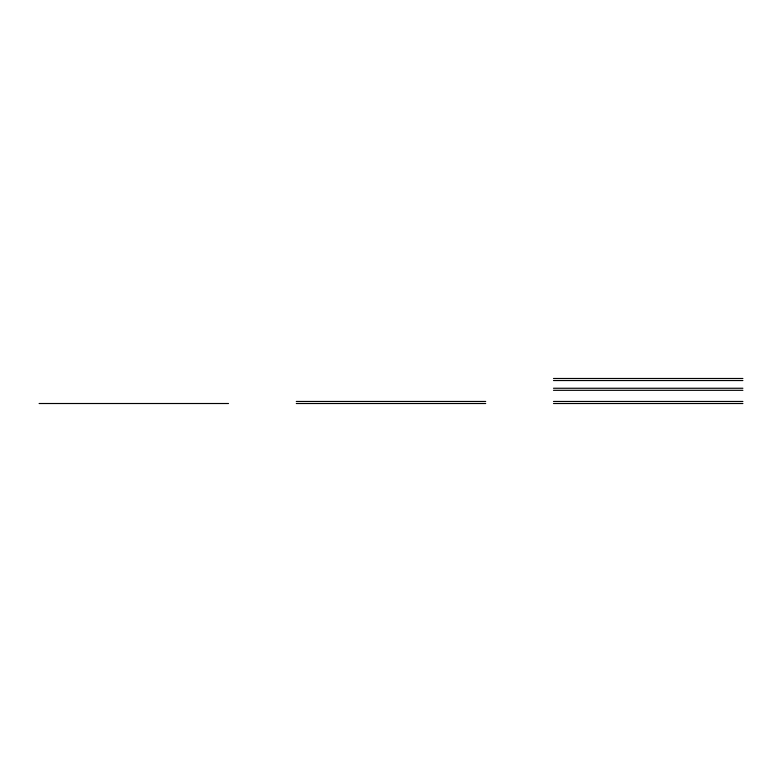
<?xml version="1.0" encoding="UTF-8"?>
<svg xmlns="http://www.w3.org/2000/svg" width="782" height="782" viewBox="0 0 782 782"><rect width="100%" height="100%" fill="white"/><g stroke="black" fill="none" stroke-linecap="round" stroke-linejoin="round"><path stroke-width="1.17" d="M553.48 378.488L742.9 378.488M553.48 380.541L742.9 380.541M553.48 388.253L742.9 388.253M553.48 390.316L742.9 390.316M296.29 401.459L485.71 401.459M553.48 401.459L742.9 401.459M39.1 403.512L228.52 403.512M296.29 403.512L485.71 403.512M553.48 403.512L742.9 403.512"/></g></svg>
